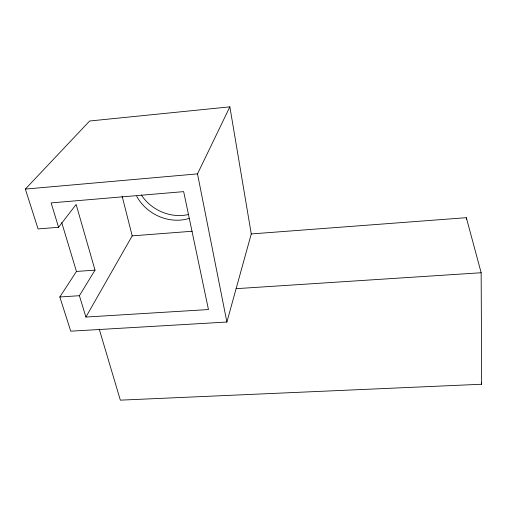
<?xml version="1.0" encoding="UTF-8"?>
<svg xmlns="http://www.w3.org/2000/svg" width="507" height="507" viewBox="0 0 507 507"><rect width="100%" height="100%" fill="white"/><g stroke="black" fill="none" stroke-linecap="round" stroke-linejoin="round"><path stroke-width="0.76" d="M61.734 222.605L76.449 271.441L59.82 296.988L70.746 331.179L226.889 322.034L251.269 233.936L229.861 106.844L89.631 121.002L25.35 189.086L38.076 228.923L58.565 227.288L76.132 204.441L95.012 270.13L79.403 295.701L85.905 317.052L208.466 309.549L183.667 191.633L51.137 202.901L58.565 227.288M226.889 322.034L197.508 173.882L229.861 106.844M85.905 317.052L132.2 235.869L122.105 196.082M25.35 189.086L197.508 173.882M132.2 235.869L192.172 231.255M251.269 233.936L466.339 217.687L481.156 272.741L481.65 384.243L120.343 400.156L99.239 329.144M76.449 271.441L95.012 270.13M59.82 296.988L79.403 295.701M236.123 288.673L481.156 272.741M481.32 382.703L481.65 384.243M466.339 217.687L466.358 219.265M188.648 214.474A41.244 36.308 29.9 0 1 141.301 194.935M189.479 218.314A41.758 36.637 29.6 0 1 136.687 196.215"/></g></svg>
